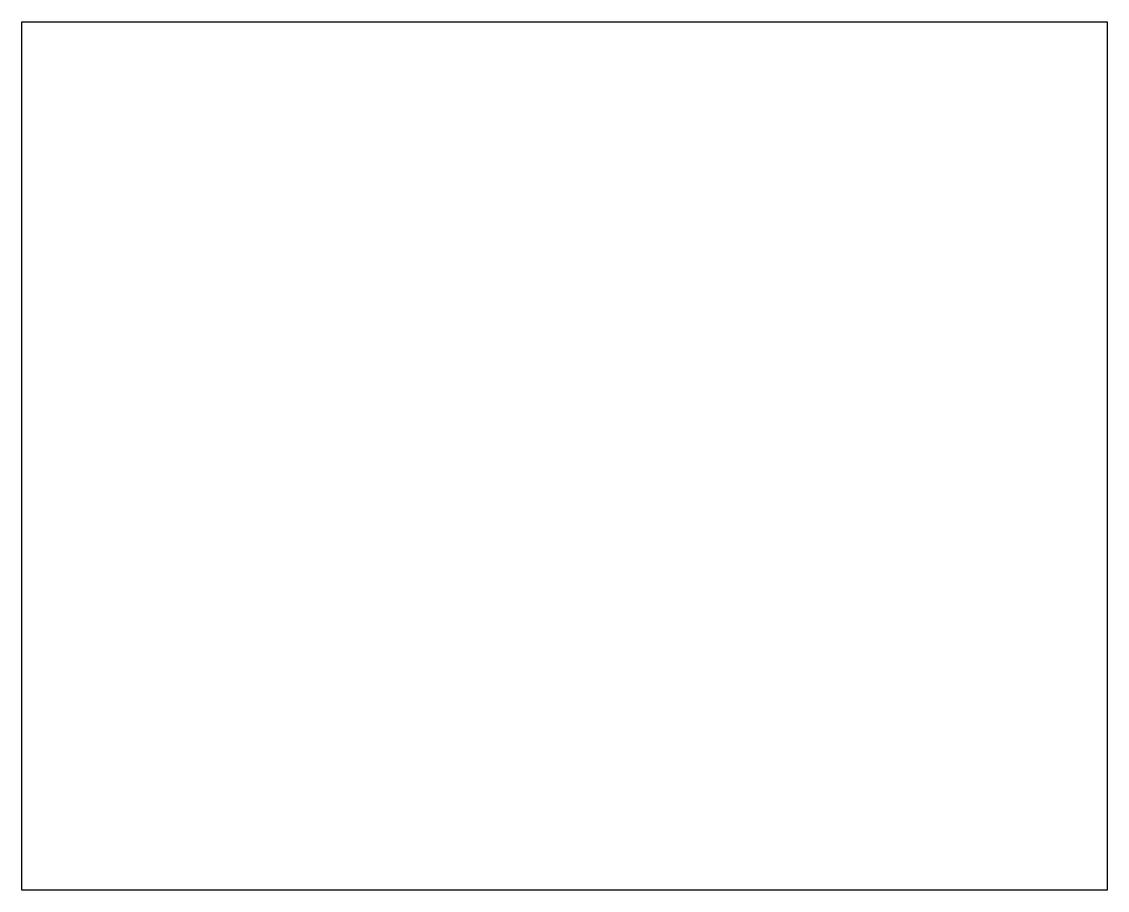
# Model space of a CAD drawing. Header units: millimetres. Extents: x -215 to -205, y 405 to 413.
import ezdxf

# ---------------------------------------------------------------- set-up
doc = ezdxf.new("R2010")
doc.units = ezdxf.units.MM
doc.layers.get('0').update_dxf_attribs({"linetype": 'CONTINUOUS'})

msp = doc.modelspace()

# ---------------------------------------------------------------- linework, layer by layer
msp.add_lwpolyline([(-205, 413), (-205, 405), (-215, 405), (-215, 413)], close=True)

doc.saveas('drawing.dxf')
